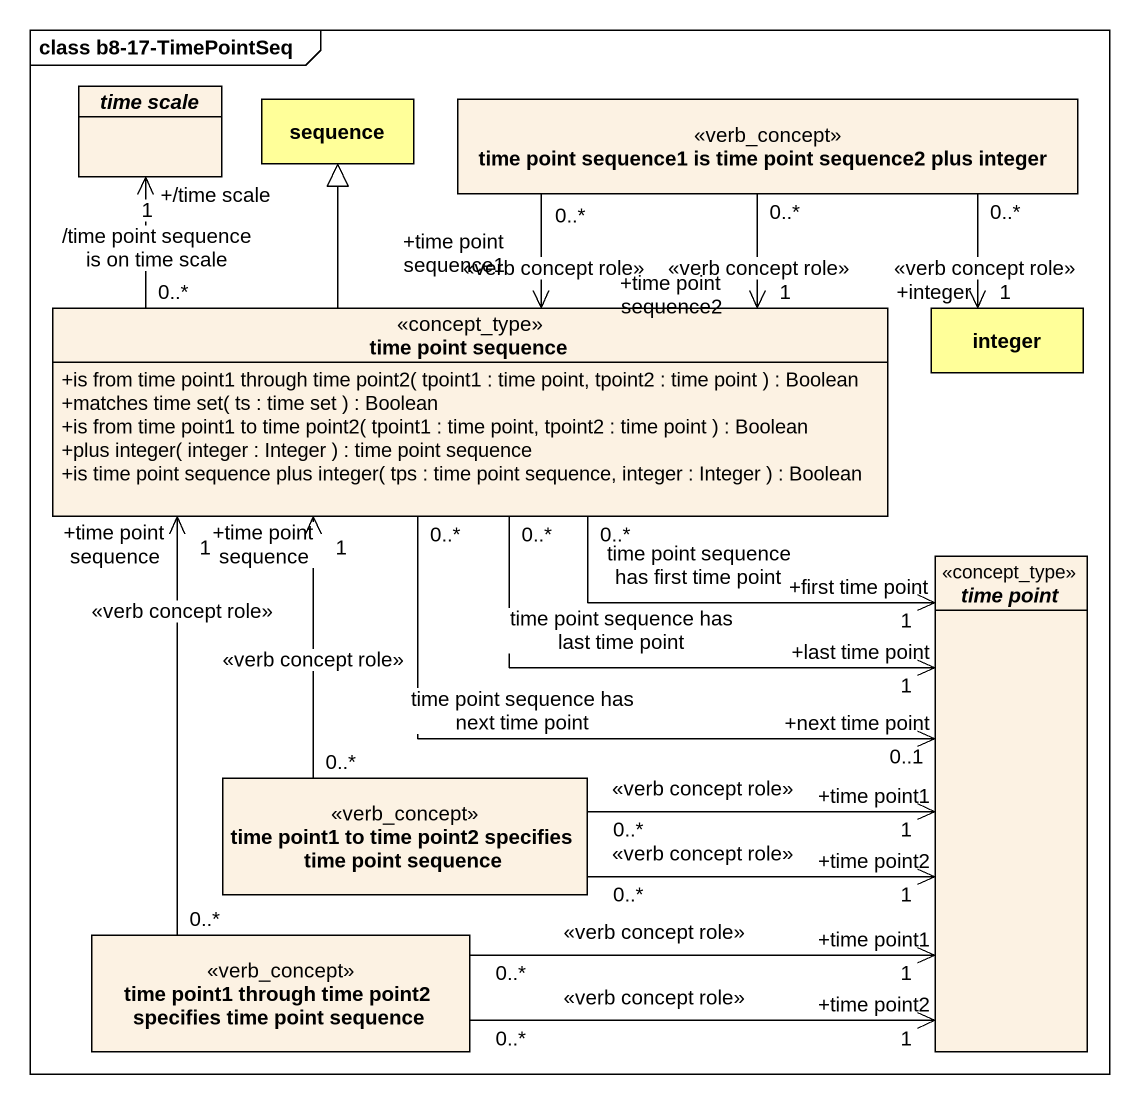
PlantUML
@startuml
mainframe class b8-17-TimePointSeq
hide circle
hide empty members
skinparam classAttributeIconSize 0
abstract class "time scale" as time_scale
class sequence #FFFF99
class "time point sequence1 is time point sequence2 plus integer" as time_point_sequence1_is <<verb_concept>>
class "time point sequence" as time_point_sequence <<concept_type>> {
  +is from time point1 through time point2( tpoint1 : time point, tpoint2 : time point ) : Boolean
  +matches time set( ts : time set ) : Boolean
  +is from time point1 to time point2( tpoint1 : time point, tpoint2 : time point ) : Boolean
  +plus integer( integer : Integer ) : time point sequence
  +is time point sequence plus integer( tps : time point sequence, integer : Integer ) : Boolean
}
class integer #FFFF99
abstract class "time point" as time_point <<concept_type>>
class "time point1 to time point2 specifies time point sequence" as time_point1_to_time_point2 <<verb_concept>>
class "time point1 through time point2 specifies time point sequence" as time_point1_through_time <<verb_concept>>
time_point_sequence1_is "0..*" --> "+time point sequence1" time_point_sequence : <<verb concept role>>
time_point_sequence1_is "0..*" --> "+time point sequence2\n1" time_point_sequence : <<verb concept role>>
time_point_sequence1_is "0..*" --> "+integer\n1" integer : <<verb concept role>>
time_point_sequence "0..*" -up-> "+/time scale\n1" time_scale : /time point sequence is on time scale
time_point_sequence -up-|> sequence
time_point_sequence "0..*" --> "+next time point\n0..1" time_point : time point sequence has next time point
time_point_sequence "0..*" --> "+first time point\n1" time_point : time point sequence has first time point
time_point_sequence "0..*" --> "+last time point\n1" time_point : time point sequence has last time point
time_point1_to_time_point2 "0..*" -up-> "+time point sequence\n1" time_point_sequence : <<verb concept role>>
time_point1_to_time_point2 "0..*" -right-> "+time point2\n1" time_point : <<verb concept role>>
time_point1_to_time_point2 "0..*" -right-> "+time point1\n1" time_point : <<verb concept role>>
time_point1_through_time "0..*" -up-> "+time point sequence\n1" time_point_sequence : <<verb concept role>>
time_point1_through_time "0..*" -right-> "+time point2\n1" time_point : <<verb concept role>>
time_point1_through_time "0..*" -right-> "+time point1\n1" time_point : <<verb concept role>>
@enduml
